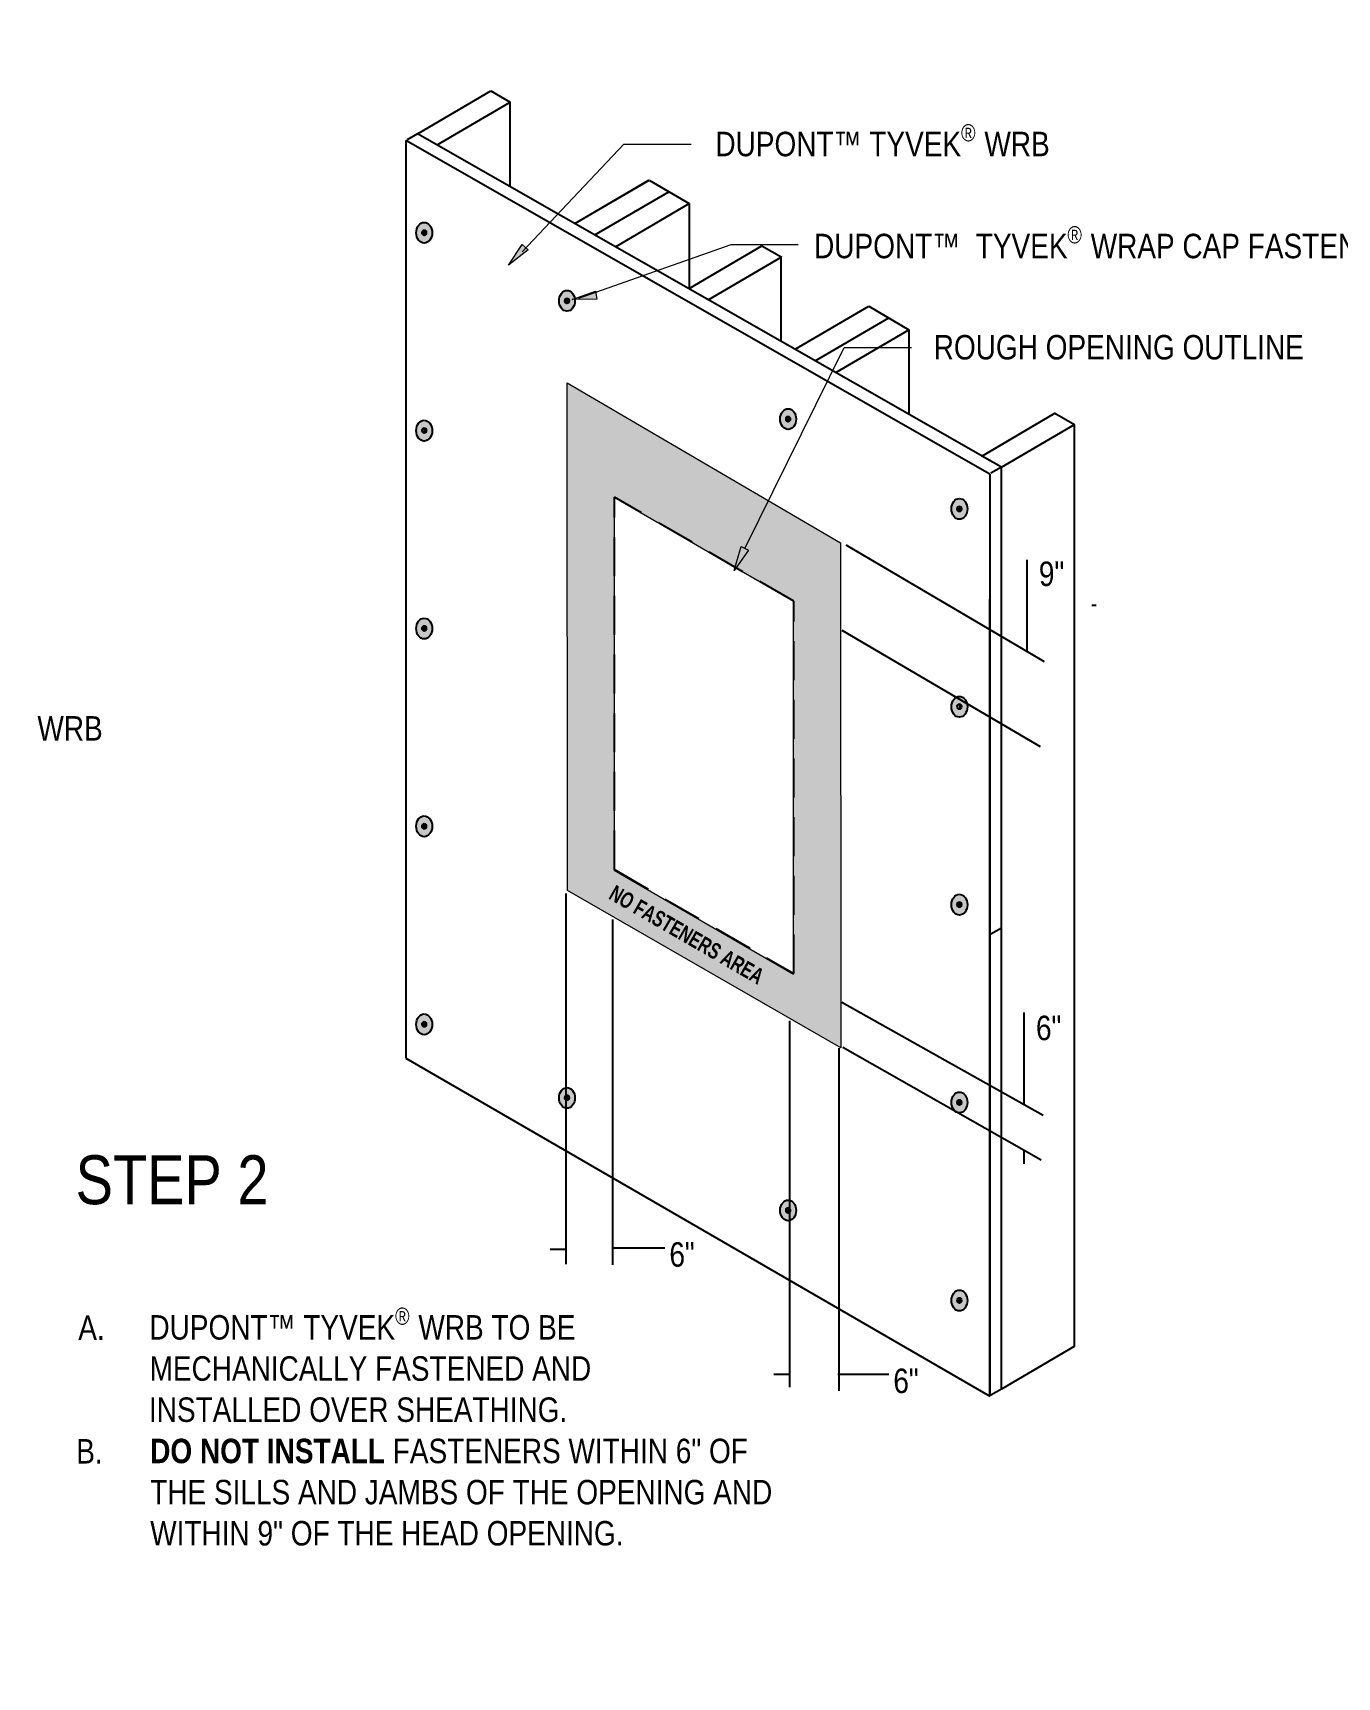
# Model space of a CAD drawing. Header units: inches. Extents: x -22 to 84, y -21 to 19.
# Drawn here: x 0.23 to 8.57, y -6.76 to 3.75 of the extents above; entities that cross this region are included whole.
import ezdxf

# ---------------------------------------------------------------- set-up
doc = ezdxf.new("R2010")
doc.units = ezdxf.units.IN
doc.header["$MEASUREMENT"] = 0
for name, pattern in [('AI-Linetype-1', [0.375, 0.25, -0.125]), ('AI-Linetype-2', [0.375, 0.25, -0.125]), ('AI-Linetype-3', [0.375, 0.25, -0.125]), ('AI-Linetype-4', [0.375, 0.25, -0.125])]:
    doc.linetypes.add(name, pattern=pattern)
for name, color, linetype, lineweight in [('.ATI-TEXT', 7, 'Continuous', 0), ('G-ANNO-TTLB', 7, 'Continuous', 0), ('TYVEK', 7, 'Continuous', 0)]:
    doc.layers.add(name, color=color, linetype=linetype, lineweight=lineweight)

# ---------------------------------------------------------------- blocks, each defined once
blk = doc.blocks.new('Block_314')
at = {"layer": '.ATI-TEXT', "char_height": 0.2, "attachment_point": 7}
for s, insert in [('\\C18;\\c0;\\FArial Narrow|b0|i0|c1;\\H0.156250;\\W1.000000;DUPONT™  TYVEK', (5.221, 2.304)), ('\\C18;\\c0;\\FArial Narrow|b0|i0|c1;\\H0.109375;\\W1.000000;®', (6.841, 2.4)), ('\\C18;\\c0;\\FArial Narrow|b0|i0|c1;\\H0.156253;\\W1.000000; WRAP CAP FASTENERS', (6.94, 2.304))]:
    blk.add_mtext(s, dxfattribs=dict(at, insert=insert))
blk = doc.blocks.new('Block_316')
at = {"layer": '.ATI-TEXT', "char_height": 0.2, "attachment_point": 7}
for s, insert in [('\\C18;\\c0;\\FArial Narrow|b0|i0|c1;\\H0.109375;\\W1.000000;®', (6.161, 3.052)), ('\\C18;\\c0;\\FArial Narrow|b0|i0|c1;\\H0.156250;\\W1.000000;DUPONT™ TYVEK   WRB', (4.59, 2.956))]:
    blk.add_mtext(s, dxfattribs=dict(at, insert=insert))
blk = doc.blocks.new('Block_318')
at = {"layer": '.ATI-TEXT', "char_height": 0.2, "attachment_point": 7}
for s, insert in [('\\C18;\\c0;\\FArial Narrow|b0|i0|c1;\\H0.109375;\\W1.000000;®', (2.542, -4.512)), ('\\C18;\\c0;\\FArial Narrow|b0|i0|c1;\\H0.156250;\\W1.000000;A.', (0.516, -4.608)), ('\\C18;\\c0;\\FArial Narrow|b0|i0|c1;\\H0.156250;\\W1.000000;DUPONT™ TYVEK', (0.971, -4.608)), ('\\C18;\\c0;\\FArial Narrow|b0|i0|c1;\\H0.156250;\\W1.000000; WRB TO BE', (2.641, -4.608)), ('\\C18;\\c0;\\FArial Narrow|b0|i0|c1;\\H0.156250;\\W1.000000;MECHANICALLY FASTENED AND', (0.972, -4.871)), ('\\C18;\\c0;\\FArial Narrow|b0|i0|c1;\\H0.156250;\\W1.000000;INSTALLED OVER SHEATHING.', (0.968, -5.134)), ('\\C18;\\c0;\\FArial Narrow|b0|i0|c1;\\H0.156250;\\W1.000000;B.', (0.503, -5.398)), ('\\C18;\\c0;\\FArial Narrow Bold|b1|i0|c1;\\H0.156250;\\W1.000000;DO NOT INSTALL\\FArial Narrow|b0|i0|c1; FASTENERS WITHIN 6" OF', (0.976, -5.398)), ('\\C18;\\c0;\\FArial Narrow|b0|i0|c1;\\H0.156250;\\W1.000000;THE SILLS AND JAMBS OF THE OPENING AND', (0.976, -5.661)), ('\\C18;\\c0;\\FArial Narrow|b0|i0|c1;\\H0.156250;\\W1.000000;WITHIN 9" OF THE HEAD OPENING.', (0.976, -5.924))]:
    blk.add_mtext(s, dxfattribs=dict(at, insert=insert))

msp = doc.modelspace()

# ---------------------------------------------------------------- hatches: boundary and pattern name
at = {"layer": '.ATI-TEXT', "true_color": 0x000000, "transparency": 33554687}
h = msp.add_hatch(color=18, dxfattribs=at)
h.dxf.hatch_style = 2
h.paths.add_polyline_path([(3.393, 2.359), (3.268, 2.261), (3.355, 2.394)])
h = msp.add_hatch(color=18, dxfattribs=at)
h.dxf.hatch_style = 2
h.paths.add_polyline_path([(3.832, 2.044), (3.674, 2.042), (3.823, 2.096)])
h = msp.add_hatch(color=18, dxfattribs=at)
h.dxf.hatch_style = 2
h.paths.add_polyline_path([(4.801, 0.44), (4.709, 0.311), (4.754, 0.463)])
at = {"layer": 'G-ANNO-TTLB', "true_color": 0xff00ff, "transparency": 33554687}
h = msp.add_hatch(color=6, dxfattribs=at)
edge = h.paths.add_edge_path()
edge.add_spline(control_points=[(19.916, -15.065), (19.916, -15.065), (-20.772, -15.065), (-20.772, -15.065), (-20.772, -15.065), (-20.772, 19.06), (-20.772, 19.06), (-20.772, 19.06), (19.916, 19.06), (19.916, 19.06), (19.916, 19.06), (19.916, -15.065), (19.916, -15.065)], knot_values=[0, 0, 0, 0, 1, 1, 1, 2, 2, 2, 3, 3, 3, 4, 4, 4, 4], degree=3, periodic=0)
edge = h.paths.add_edge_path()
edge.add_spline(control_points=[(-20.647, 18.935), (-20.647, 18.935), (-20.647, -14.94), (-20.647, -14.94), (-20.647, -14.94), (19.791, -14.94), (19.791, -14.94), (19.791, -14.94), (19.791, 18.935), (19.791, 18.935), (19.791, 18.935), (-20.647, 18.935), (-20.647, 18.935)], knot_values=[0, 0, 0, 0, 1, 1, 1, 2, 2, 2, 3, 3, 3, 4, 4, 4, 4], degree=3, periodic=0)
edge.add_line((-20.647, 18.935), (-20.647, 18.935))
at = {"layer": 'TYVEK', "true_color": 0x003b71, "transparency": 33554687}
h = msp.add_hatch(color=156, dxfattribs=at)
h.dxf.hatch_style = 2
edge = h.paths.add_edge_path()
edge.add_ellipse((2.728, 2.469), major_axis=(0, 0.0664), ratio=0.766948, start_angle=0, end_angle=360)
h = msp.add_hatch(color=156, dxfattribs=at)
h.dxf.hatch_style = 2
edge = h.paths.add_edge_path()
edge.add_ellipse((3.641, 2.034), major_axis=(0, 0.0664), ratio=0.766948, start_angle=0, end_angle=360)
at = {"layer": 'TYVEK', "true_color": 0x848484, "transparency": 33554687}
h = msp.add_hatch(color=252, dxfattribs=at)
h.dxf.hatch_style = 2
edge = h.paths.add_edge_path()
edge.add_spline(control_points=[(5.09, -2.269), (5.09, -2.269), (3.943, -1.605), (3.943, -1.605), (3.943, -1.605), (3.943, 0.776), (3.943, 0.776), (3.943, 0.776), (5.09, 0.112), (5.09, 0.112), (5.09, 0.112), (5.09, -2.269), (5.09, -2.269)], knot_values=[0, 0, 0, 0, 1, 1, 1, 2, 2, 2, 3, 3, 3, 4, 4, 4, 4], degree=3, periodic=0)
edge = h.paths.add_edge_path()
edge.add_spline(control_points=[(3.643, 1.51), (3.643, 1.51), (3.645, -1.735), (3.645, -1.735), (3.645, -1.735), (5.392, -2.741), (5.392, -2.741), (5.392, -2.741), (5.39, 0.487), (5.39, 0.487), (5.39, 0.487), (3.643, 1.51), (3.643, 1.51)], knot_values=[0, 0, 0, 0, 1, 1, 1, 2, 2, 2, 3, 3, 3, 4, 4, 4, 4], degree=3, periodic=0)
at = {"layer": 'TYVEK', "true_color": 0x003b71, "transparency": 33554687}
h = msp.add_hatch(color=156, dxfattribs=at)
h.dxf.hatch_style = 2
edge = h.paths.add_edge_path()
edge.add_ellipse((2.728, 1.204), major_axis=(0, 0.0664), ratio=0.766948, start_angle=0, end_angle=360)
h = msp.add_hatch(color=156, dxfattribs=at)
h.dxf.hatch_style = 2
edge = h.paths.add_edge_path()
edge.add_ellipse((5.055, 1.278), major_axis=(0, 0.0664), ratio=0.766948, start_angle=0, end_angle=360)
h = msp.add_hatch(color=156, dxfattribs=at)
h.dxf.hatch_style = 2
edge = h.paths.add_edge_path()
edge.add_ellipse((6.15, 0.704), major_axis=(0, 0.0664), ratio=0.766948, start_angle=0, end_angle=360)
h = msp.add_hatch(color=156, dxfattribs=at)
h.dxf.hatch_style = 2
edge = h.paths.add_edge_path()
edge.add_ellipse((2.728, -0.061), major_axis=(0, 0.0664), ratio=0.766948, start_angle=0, end_angle=360)
h = msp.add_hatch(color=156, dxfattribs=at)
h.dxf.hatch_style = 2
edge = h.paths.add_edge_path()
edge.add_ellipse((6.15, -0.561), major_axis=(0, 0.0664), ratio=0.766948, start_angle=0, end_angle=360)
h = msp.add_hatch(color=156, dxfattribs=at)
h.dxf.hatch_style = 2
edge = h.paths.add_edge_path()
edge.add_ellipse((2.728, -1.325), major_axis=(0, 0.0664), ratio=0.766948, start_angle=0, end_angle=360)
h = msp.add_hatch(color=156, dxfattribs=at)
h.dxf.hatch_style = 2
edge = h.paths.add_edge_path()
edge.add_ellipse((6.15, -1.826), major_axis=(0, 0.0664), ratio=0.766948, start_angle=0, end_angle=360)
h = msp.add_hatch(color=156, dxfattribs=at)
h.dxf.hatch_style = 2
edge = h.paths.add_edge_path()
edge.add_ellipse((2.728, -2.591), major_axis=(0, 0.0664), ratio=0.766948, start_angle=0, end_angle=360)
h = msp.add_hatch(color=156, dxfattribs=at)
h.dxf.hatch_style = 2
edge = h.paths.add_edge_path()
edge.add_ellipse((3.641, -3.061), major_axis=(0, 0.0664), ratio=0.766948, start_angle=0, end_angle=360)
h = msp.add_hatch(color=156, dxfattribs=at)
h.dxf.hatch_style = 2
edge = h.paths.add_edge_path()
edge.add_ellipse((6.15, -3.09), major_axis=(0, 0.0664), ratio=0.766948, start_angle=0, end_angle=360)
h = msp.add_hatch(color=156, dxfattribs=at)
h.dxf.hatch_style = 2
edge = h.paths.add_edge_path()
edge.add_ellipse((5.055, -3.78), major_axis=(0, 0.0664), ratio=0.766948, start_angle=0, end_angle=360)
h = msp.add_hatch(color=156, dxfattribs=at)
h.dxf.hatch_style = 2
edge = h.paths.add_edge_path()
edge.add_ellipse((6.15, -4.356), major_axis=(0, 0.0664), ratio=0.766948, start_angle=0, end_angle=360)

# ---------------------------------------------------------------- linework, layer by layer
at = {"layer": '.ATI-TEXT', "color": 18, "lineweight": 0, "true_color": 0x000000}
for p, q in [((3.355, 2.348), (4.004, 3.035)), ((4.004, 3.035), (4.434, 3.035)), ((3.717, 2.051), (4.69, 2.394)), ((4.69, 2.394), (5.12, 2.394)), ((4.778, 0.451), (5.414, 1.736)), ((5.414, 1.736), (5.844, 1.736))]:
    msp.add_line(p, q, dxfattribs=at)
at = {"layer": '.ATI-TEXT'}
for points in [[(3.393, 2.359), (3.268, 2.261), (3.355, 2.394), (3.355, 2.394)], [(3.832, 2.044), (3.674, 2.042), (3.823, 2.096), (3.823, 2.096)], [(4.801, 0.44), (4.709, 0.311), (4.754, 0.463), (4.754, 0.463)]]:
    msp.add_lwpolyline(points, close=True, dxfattribs=at)
at = {"layer": 'G-ANNO-TTLB'}
for points in [[(19.916, -15.065), (19.916, -15.065), (-20.772, -15.065), (-20.772, -15.065), (-20.772, -15.065), (-20.772, 19.06), (-20.772, 19.06), (-20.772, 19.06), (19.916, 19.06), (19.916, 19.06), (19.916, 19.06), (19.916, -15.065), (19.916, -15.065)], [(-20.647, 18.935), (-20.647, 18.935), (-20.647, -14.94), (-20.647, -14.94), (-20.647, -14.94), (19.791, -14.94), (19.791, -14.94), (19.791, -14.94), (19.791, 18.935), (19.791, 18.935), (19.791, 18.935), (-20.647, 18.935), (-20.647, 18.935)]]:
    msp.add_open_spline(points, degree=3, knots=[0, 0, 0, 0, 1, 1, 1, 2, 2, 2, 3, 3, 3, 4, 4, 4, 4], dxfattribs=at)
at = {"layer": 'TYVEK', "color": 165, "lineweight": 25, "true_color": 0x4c5f99}
for p, q in [((2.689, 3.104), (3.153, 3.376)), ((2.689, 3.104), (3.153, 3.376)), ((3.153, 3.376), (3.278, 3.304)), ((2.81, 3.031), (3.278, 3.304)), ((3.277, 2.764), (3.277, 3.303)), ((2.685, 3.102), (2.682, 3.104)), ((3.691, 2.528), (4.166, 2.806)), ((3.695, 2.53), (4.159, 2.802)), ((4.166, 2.806), (4.422, 2.655)), ((3.82, 2.455), (4.293, 2.731)), ((3.951, 2.38), (4.422, 2.655)), ((4.422, 2.655), (4.422, 2.115)), ((4.422, 2.113), (4.886, 2.385)), ((4.547, 2.042), (5.011, 2.314)), ((4.886, 2.385), (5.014, 2.312)), ((5.011, 1.775), (5.011, 2.314)), ((5.099, 1.724), (5.57, 2)), ((5.57, 2), (5.827, 1.849)), ((5.228, 1.65), (5.698, 1.925)), ((5.359, 1.576), (5.827, 1.849)), ((5.827, 1.849), (5.827, 1.309)), ((6.297, 1.044), (6.761, 1.316)), ((6.761, 1.316), (6.886, 1.244)), ((6.419, 0.971), (6.886, 1.244)), ((6.886, -4.65), (6.886, 1.244)), ((6.885, -4.651), (6.419, -4.923))]:
    msp.add_line(p, q, dxfattribs=at)
at = {"layer": 'TYVEK', "color": 18, "lineweight": 25, "true_color": 0x000000}
for p, q in [((2.611, 3.058), (2.611, -2.806)), ((6.345, 0.926), (2.611, 3.058)), ((6.345, 0.926), (6.345, -4.968)), ((6.345, -4.968), (6.345, 0.124)), ((2.611, -2.806), (6.345, -4.968))]:
    msp.add_line(p, q, dxfattribs=at)
at = {"layer": 'TYVEK', "color": 33, "lineweight": 25, "true_color": 0xcc9966}
for p, q in [((2.685, 3.102), (2.619, 3.064)), ((6.419, 0.971), (2.685, 3.102)), ((6.419, 0.971), (6.352, 0.932)), ((6.419, -4.923), (6.419, 0.971)), ((6.419, -1.976), (6.352, -2.015)), ((6.419, -4.923), (6.352, -4.962))]:
    msp.add_line(p, q, dxfattribs=at)
at = {"layer": 'TYVEK', "color": 252, "lineweight": 25, "true_color": 0x848484}
for p, q in [((2.715, 2.469), (2.742, 2.469)), ((2.728, 2.486), (2.728, 2.452)), ((3.627, 2.034), (3.654, 2.034)), ((3.641, 2.051), (3.641, 2.017)), ((5.041, 1.278), (5.068, 1.278)), ((5.055, 1.295), (5.055, 1.261)), ((2.728, 1.222), (2.728, 1.187)), ((6.137, 0.704), (6.164, 0.704)), ((6.15, 0.721), (6.15, 0.687)), ((6.998, 0.089), (7.025, 0.089)), ((2.715, -0.06), (2.742, -0.06)), ((2.728, -0.043), (2.728, -0.078)), ((6.15, -0.543), (6.15, -0.578)), ((2.715, -1.325), (2.742, -1.325)), ((2.728, -1.308), (2.728, -1.342)), ((6.137, -1.825), (6.164, -1.825)), ((6.15, -1.808), (6.15, -1.842)), ((2.715, -2.59), (2.742, -2.59)), ((2.728, -2.573), (2.728, -2.608)), ((3.641, -3.043), (3.641, -3.077)), ((3.627, -3.06), (3.654, -3.06)), ((6.137, -3.09), (6.164, -3.09)), ((6.15, -3.073), (6.15, -3.107)), ((5.041, -3.78), (5.068, -3.78)), ((5.055, -3.763), (5.055, -3.797)), ((6.137, -4.355), (6.164, -4.355)), ((6.15, -4.338), (6.15, -4.372))]:
    msp.add_line(p, q, dxfattribs=at)
at = {"layer": 'TYVEK', "color": 1, "linetype": 'AI-Linetype-1', "lineweight": 25, "true_color": 0xff0000}
msp.add_line((5.091, 0.115), (3.944, 0.778), dxfattribs=at)
at = {"layer": 'TYVEK', "color": 1, "linetype": 'AI-Linetype-4', "lineweight": 25, "true_color": 0xff0000}
msp.add_line((3.944, -1.602), (3.944, 0.778), dxfattribs=at)
at = {"layer": 'TYVEK', "color": 1, "lineweight": 25, "true_color": 0xff0000}
for p, q in [((5.424, 0.474), (6.693, -0.271)), ((6.581, 0.379), (6.581, -0.205)), ((5.398, -0.071), (6.667, -0.815)), ((3.633, -1.755), (3.633, -4.123)), ((3.931, -1.921), (3.931, -4.129)), ((5.398, -2.448), (6.686, -3.172)), ((6.563, -2.515), (6.563, -3.099)), ((5.063, -2.569), (5.063, -4.909)), ((5.38, -2.744), (5.38, -4.933)), ((5.405, -2.736), (6.672, -3.456)), ((6.563, -3.396), (6.563, -3.483)), ((3.534, -4.027), (3.628, -4.027)), ((3.94, -4.019), (4.266, -4.019)), ((4.964, -4.827), (5.058, -4.827)), ((5.372, -4.827), (5.698, -4.827))]:
    msp.add_line(p, q, dxfattribs=at)
at = {"layer": 'TYVEK', "color": 1, "linetype": 'AI-Linetype-2', "lineweight": 25, "true_color": 0xff0000}
msp.add_line((5.091, -2.266), (5.091, 0.115), dxfattribs=at)
at = {"layer": 'TYVEK', "color": 1, "linetype": 'AI-Linetype-3', "lineweight": 25, "true_color": 0xff0000}
msp.add_line((3.944, -1.602), (5.091, -2.266), dxfattribs=at)
at = {"layer": 'TYVEK', "color": 2, "lineweight": 25, "true_color": 0xffff00}
for points in [[(3.952, 1.913)], [(6.143, 0.764)], [(2.721, 0.001)], [(2.67, -0.066)], [(2.67, -1.33)], [(2.721, -1.396)]]:
    msp.add_lwpolyline(points, dxfattribs=at)
at = {"layer": 'TYVEK', "color": 1, "lineweight": 25, "true_color": 0xff0000}
msp.add_lwpolyline([(3.952, 1.864)], dxfattribs=at)
msp.add_lwpolyline([(3.952, 1.864)], dxfattribs=at)
at = {"layer": 'TYVEK', "color": 165, "lineweight": 25, "true_color": 0x4c5f99}
msp.add_lwpolyline([(6.419, 0.971), (6.294, 1.042), (6.761, 1.316), (6.886, 1.244)], dxfattribs=at)
at = {"layer": 'TYVEK', "color": 18, "lineweight": 25, "true_color": 0x000000}
for centre in [(2.728, 2.469), (3.641, 2.034), (2.728, 1.204), (5.055, 1.278), (6.15, 0.704), (2.728, -0.061), (6.15, -0.561), (2.728, -1.325), (6.15, -1.826), (2.728, -2.591), (3.641, -3.061), (6.15, -3.09), (5.055, -3.78), (6.15, -4.356)]:
    msp.add_ellipse(centre, major_axis=(0, 0.0664), ratio=0.766948, dxfattribs=at)
at = {"layer": 'TYVEK', "color": 252, "lineweight": 25, "true_color": 0x848484}
for centre in [(2.728, 2.469), (3.641, 2.034), (5.055, 1.278), (2.728, 1.205), (6.15, 0.704), (2.728, -0.06), (6.15, -0.56), (2.728, -1.325), (6.15, -1.825), (2.728, -2.59), (3.641, -3.06), (6.15, -3.09), (5.055, -3.78), (6.15, -4.355)]:
    msp.add_ellipse(centre, major_axis=(0, 0.0171), ratio=0.788846, dxfattribs=at)
at = {"layer": 'TYVEK'}
for points in [[(3.643, 1.51), (3.643, 1.51), (3.645, -1.735), (3.645, -1.735), (3.645, -1.735), (5.392, -2.741), (5.392, -2.741), (5.392, -2.741), (5.39, 0.487), (5.39, 0.487), (5.39, 0.487), (3.643, 1.51), (3.643, 1.51)], [(5.09, -2.269), (5.09, -2.269), (3.943, -1.605), (3.943, -1.605), (3.943, -1.605), (3.943, 0.776), (3.943, 0.776), (3.943, 0.776), (5.09, 0.112), (5.09, 0.112), (5.09, 0.112), (5.09, -2.269), (5.09, -2.269)]]:
    msp.add_open_spline(points, degree=3, knots=[0, 0, 0, 0, 1, 1, 1, 2, 2, 2, 3, 3, 3, 4, 4, 4, 4], dxfattribs=at)

# ---------------------------------------------------------------- block references
at = {"layer": '.ATI-TEXT'}
for name in ['Block_316', 'Block_314', 'Block_318']:
    msp.add_blockref(name, (0, 0), dxfattribs=at)

# ---------------------------------------------------------------- texts
at = {"layer": '.ATI-TEXT', "char_height": 0.2, "attachment_point": 7}
for s, insert in [('\\C18;\\c0;\\FArial Narrow|b0|i0|c1;\\H0.156250;\\W1.000000;ROUGH OPENING OUTLINE', (5.986, 1.657)), ('\\C18;\\c0;\\FArial Narrow|b0|i0|c1;\\H0.156250;\\W1.000000; WRB', (0.205, -0.777)), ('\\C18;\\c0;\\FArial Narrow|b0|i0|c1;\\H0.312500;\\W1.000000;STEP 2', (0.499, -3.745))]:
    msp.add_mtext(s, dxfattribs=dict(at, insert=insert))
at = {"layer": 'TYVEK', "char_height": 0.2, "attachment_point": 7}
for s, insert, rotation in [('\\C1;\\c255;\\FArial Narrow|b0|i0|c1;\\H0.156298;\\W1.000002;9"', (6.66, 0.208), 0.9999), ('\\C18;\\c0;\\FArial Narrow Bold|b1|i0|c1;\\H0.102191;\\W0.866033;NO FASTENERS AREA', (3.9, -1.786), 330.0001), ('\\C1;\\c255;\\FArial Narrow|b0|i0|c1;\\H0.156298;\\W1.000002;6"', (6.641, -2.695), 0.9999), ('\\C1;\\c255;\\FArial Narrow|b0|i0|c1;\\H0.156298;\\W1.000002;6"', (4.297, -4.143), 0.9999), ('\\C1;\\c255;\\FArial Narrow|b0|i0|c1;\\H0.156298;\\W1.000002;6"', (5.729, -4.951), 0.9999)]:
    msp.add_mtext(s, dxfattribs=dict(at, insert=insert, rotation=rotation))

doc.saveas('drawing.dxf')
